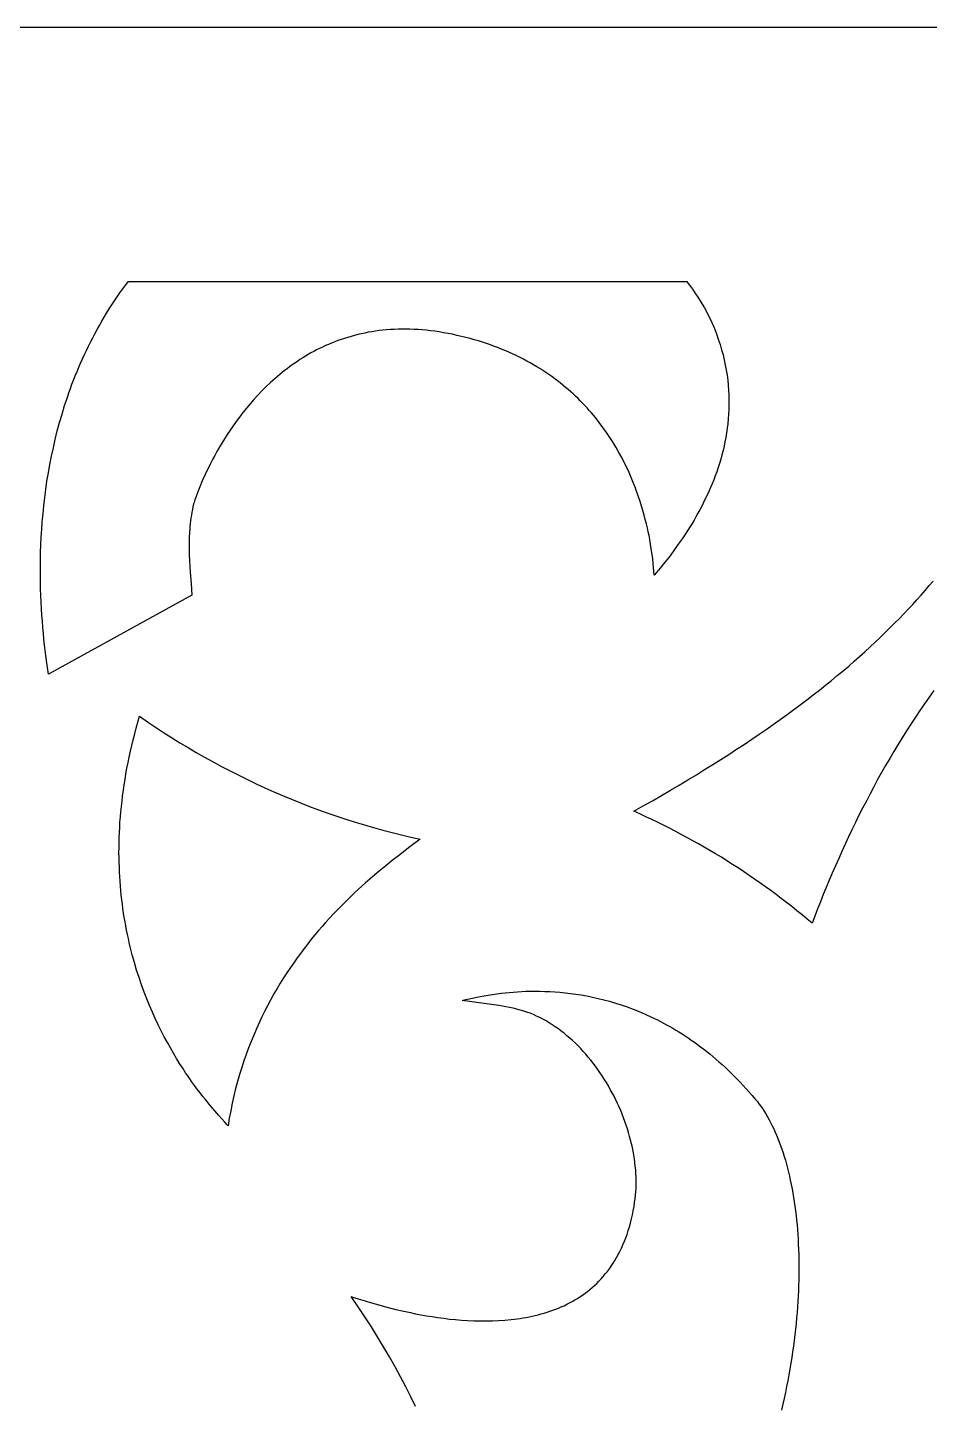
# Model space of a CAD drawing. Extents: x 1226 to 2426, y 1346 to 1566.
# Drawn here: x 1347.9 to 1419, y 1457.1 to 1565.5 of the extents above; entities that cross this region are included whole.
import ezdxf

# ---------------------------------------------------------------- set-up
doc = ezdxf.new("R2010")
doc.units = 0
doc.header["$MEASUREMENT"] = 0
doc.layers.add('LAYER_1', color=18, linetype='CONTINUOUS')

msp = doc.modelspace()

# ---------------------------------------------------------------- linework, layer by layer
at = {"layer": 'LAYER_1'}
for points in [[(1226.2, 1345.54), (2426.2, 1345.54), (2426.2, 1565.54), (1226.2, 1565.54)], [(1399.99, 1545.38), (1400.19, 1545.11), (1400.39, 1544.84), (1400.57, 1544.57), (1400.75, 1544.3), (1400.93, 1544.02), (1401.1, 1543.74), (1401.26, 1543.46), (1401.42, 1543.17), (1401.57, 1542.88), (1401.71, 1542.59), (1401.85, 1542.3), (1401.98, 1542), (1402.1, 1541.7), (1402.22, 1541.4), (1402.36, 1540.99), (1402.5, 1540.57), (1402.62, 1540.16), (1402.73, 1539.75), (1402.83, 1539.35), (1402.91, 1538.94), (1402.99, 1538.54), (1403.05, 1538.15), (1403.1, 1537.75), (1403.14, 1537.36), (1403.17, 1536.97), (1403.19, 1536.58), (1403.2, 1536.2), (1403.2, 1535.82), (1403.19, 1535.44), (1403.17, 1535.07), (1403.14, 1534.7), (1403.11, 1534.33), (1403.06, 1533.97), (1403.01, 1533.61), (1402.95, 1533.25), (1402.88, 1532.9), (1402.81, 1532.55), (1402.73, 1532.21), (1402.64, 1531.87), (1402.55, 1531.53), (1402.45, 1531.2), (1402.34, 1530.87), (1402.23, 1530.54), (1402.12, 1530.22), (1402, 1529.91), (1401.87, 1529.6), (1401.74, 1529.29), (1401.61, 1528.99), (1401.47, 1528.69), (1401.33, 1528.4), (1401.19, 1528.11), (1401.05, 1527.82), (1400.9, 1527.55), (1400.75, 1527.27), (1400.6, 1527), (1400.45, 1526.74), (1400.29, 1526.48), (1400.14, 1526.23), (1399.83, 1525.74), (1399.52, 1525.27), (1399.21, 1524.83), (1398.91, 1524.41), (1398.61, 1524.01), (1398.32, 1523.64), (1398.05, 1523.29), (1397.79, 1522.96), (1397.31, 1522.39), (1397.29, 1522.7), (1397.23, 1523.3), (1397.19, 1523.7), (1397.13, 1524.15), (1397.05, 1524.66), (1396.96, 1525.21), (1396.9, 1525.51), (1396.84, 1525.81), (1396.77, 1526.13), (1396.69, 1526.45), (1396.61, 1526.79), (1396.52, 1527.13), (1396.42, 1527.48), (1396.32, 1527.83), (1396.2, 1528.2), (1396.08, 1528.57), (1395.95, 1528.94), (1395.81, 1529.32), (1395.66, 1529.7), (1395.5, 1530.09), (1395.33, 1530.48), (1395.15, 1530.87), (1394.95, 1531.27), (1394.75, 1531.66), (1394.53, 1532.06), (1394.31, 1532.46), (1394.07, 1532.85), (1393.82, 1533.25), (1393.55, 1533.64), (1393.27, 1534.03), (1392.98, 1534.42), (1392.68, 1534.81), (1392.36, 1535.19), (1392.19, 1535.38), (1392.02, 1535.57), (1391.85, 1535.75), (1391.67, 1535.94), (1391.49, 1536.12), (1391.31, 1536.31), (1391.12, 1536.49), (1390.93, 1536.67), (1390.73, 1536.84), (1390.53, 1537.02), (1390.33, 1537.19), (1390.12, 1537.37), (1389.91, 1537.54), (1389.69, 1537.71), (1389.47, 1537.87), (1389.25, 1538.04), (1389.02, 1538.2), (1388.78, 1538.36), (1388.55, 1538.51), (1388.3, 1538.67), (1388.06, 1538.82), (1387.81, 1538.97), (1387.55, 1539.12), (1387.29, 1539.26), (1387.02, 1539.4), (1386.75, 1539.54), (1386.48, 1539.67), (1386.2, 1539.81), (1385.92, 1539.93), (1385.63, 1540.06), (1385.33, 1540.18), (1385.04, 1540.3), (1384.73, 1540.42), (1384.42, 1540.53), (1384.11, 1540.64), (1383.79, 1540.74), (1383.47, 1540.85), (1383.14, 1540.94), (1382.81, 1541.04), (1382.47, 1541.13), (1382.12, 1541.21), (1381.77, 1541.29), (1381.42, 1541.37), (1381.07, 1541.44), (1380.72, 1541.5), (1380.38, 1541.56), (1380.04, 1541.61), (1379.7, 1541.65), (1379.37, 1541.69), (1379.04, 1541.72), (1378.71, 1541.74), (1378.39, 1541.76), (1378.07, 1541.77), (1377.75, 1541.78), (1377.44, 1541.78), (1377.13, 1541.77), (1376.83, 1541.76), (1376.53, 1541.74), (1376.23, 1541.72), (1375.93, 1541.69), (1375.64, 1541.66), (1375.35, 1541.62), (1375.07, 1541.57), (1374.79, 1541.53), (1374.51, 1541.47), (1374.23, 1541.41), (1373.96, 1541.35), (1373.69, 1541.28), (1373.43, 1541.21), (1373.17, 1541.13), (1372.91, 1541.05), (1372.65, 1540.96), (1372.4, 1540.87), (1372.15, 1540.78), (1371.9, 1540.68), (1371.66, 1540.58), (1371.42, 1540.48), (1371.19, 1540.37), (1370.95, 1540.25), (1370.72, 1540.14), (1370.49, 1540.02), (1370.27, 1539.9), (1370.05, 1539.77), (1369.83, 1539.64), (1369.62, 1539.51), (1369.4, 1539.38), (1369.2, 1539.24), (1368.99, 1539.1), (1368.79, 1538.96), (1368.59, 1538.81), (1368.39, 1538.66), (1368.19, 1538.51), (1368, 1538.36), (1367.82, 1538.21), (1367.45, 1537.9), (1367.09, 1537.58), (1366.75, 1537.25), (1366.41, 1536.92), (1366.09, 1536.58), (1365.78, 1536.24), (1365.48, 1535.9), (1365.19, 1535.55), (1364.91, 1535.2), (1364.64, 1534.85), (1364.38, 1534.51), (1364.14, 1534.16), (1363.9, 1533.81), (1363.67, 1533.47), (1363.46, 1533.13), (1363.25, 1532.79), (1363.05, 1532.46), (1362.87, 1532.14), (1362.69, 1531.82), (1362.52, 1531.5), (1362.37, 1531.2), (1362.22, 1530.9), (1362.08, 1530.62), (1361.95, 1530.34), (1361.71, 1529.83), (1361.52, 1529.36), (1361.35, 1528.95), (1361.22, 1528.6), (1361.13, 1528.33), (1361.06, 1528.13), (1361.03, 1528.01), (1360.97, 1527.79), (1360.93, 1527.57), (1360.88, 1527.35), (1360.85, 1527.13), (1360.81, 1526.91), (1360.78, 1526.69), (1360.76, 1526.47), (1360.74, 1526.24), (1360.72, 1526.02), (1360.7, 1525.79), (1360.68, 1525.35), (1360.68, 1524.89), (1360.68, 1524.44), (1360.69, 1523.99), (1360.71, 1523.54), (1360.73, 1523.08), (1360.76, 1522.63), (1360.83, 1521.73), (1360.89, 1520.83), (1349.6, 1514.6), (1349.5, 1515.31), (1349.39, 1516.08), (1349.29, 1516.91), (1349.24, 1517.35), (1349.2, 1517.8), (1349.16, 1518.27), (1349.12, 1518.75), (1349.08, 1519.24), (1349.05, 1519.75), (1349.02, 1520.26), (1349, 1520.79), (1348.98, 1521.33), (1348.97, 1521.88), (1348.96, 1522.44), (1348.96, 1523.01), (1348.97, 1523.59), (1348.98, 1524.18), (1349, 1524.78), (1349.03, 1525.38), (1349.07, 1525.99), (1349.11, 1526.61), (1349.17, 1527.24), (1349.23, 1527.87), (1349.31, 1528.51), (1349.39, 1529.15), (1349.48, 1529.8), (1349.59, 1530.45), (1349.71, 1531.11), (1349.83, 1531.76), (1349.98, 1532.43), (1350.13, 1533.09), (1350.29, 1533.76), (1350.47, 1534.42), (1350.67, 1535.09), (1350.87, 1535.76), (1350.98, 1536.1), (1351.09, 1536.43), (1351.21, 1536.77), (1351.33, 1537.1), (1351.45, 1537.44), (1351.58, 1537.77), (1351.71, 1538.11), (1351.85, 1538.44), (1351.99, 1538.77), (1352.13, 1539.11), (1352.28, 1539.44), (1352.43, 1539.77), (1352.59, 1540.1), (1352.75, 1540.43), (1352.91, 1540.76), (1353.08, 1541.09), (1353.25, 1541.42), (1353.43, 1541.75), (1353.61, 1542.07), (1353.8, 1542.4), (1353.99, 1542.72), (1354.18, 1543.04), (1354.38, 1543.37), (1354.59, 1543.69), (1354.8, 1544.01), (1355.01, 1544.32), (1355.23, 1544.64), (1355.46, 1544.96), (1355.69, 1545.27), (1355.89, 1545.54), (1399.87, 1545.54)], [(1357.4, 1510.85), (1358.02, 1510.43), (1358.66, 1510.01), (1359.29, 1509.6), (1359.94, 1509.2), (1360.59, 1508.81), (1361.24, 1508.43), (1361.9, 1508.05), (1362.57, 1507.68), (1363.23, 1507.32), (1363.91, 1506.97), (1364.59, 1506.63), (1365.27, 1506.29), (1365.96, 1505.96), (1366.65, 1505.64), (1367.35, 1505.33), (1368.04, 1505.03), (1368.75, 1504.74), (1369.45, 1504.46), (1370.16, 1504.18), (1370.87, 1503.91), (1371.59, 1503.66), (1372.31, 1503.41), (1373.03, 1503.17), (1373.75, 1502.94), (1374.48, 1502.72), (1375.2, 1502.51), (1375.93, 1502.31), (1376.66, 1502.12), (1377.4, 1501.93), (1378.13, 1501.76), (1378.87, 1501.6), (1378.07, 1500.99), (1377.16, 1500.3), (1376.68, 1499.92), (1376.18, 1499.51), (1375.65, 1499.09), (1375.12, 1498.63), (1374.57, 1498.15), (1374.02, 1497.65), (1373.73, 1497.39), (1373.45, 1497.12), (1373.17, 1496.85), (1372.88, 1496.56), (1372.59, 1496.28), (1372.31, 1495.98), (1372.02, 1495.68), (1371.73, 1495.37), (1371.44, 1495.05), (1371.16, 1494.73), (1370.87, 1494.4), (1370.59, 1494.06), (1370.3, 1493.71), (1370.02, 1493.36), (1369.74, 1493), (1369.47, 1492.63), (1369.19, 1492.26), (1368.92, 1491.87), (1368.65, 1491.48), (1368.38, 1491.08), (1368.12, 1490.68), (1367.86, 1490.26), (1367.61, 1489.84), (1367.36, 1489.41), (1367.12, 1488.97), (1366.88, 1488.53), (1366.64, 1488.07), (1366.41, 1487.61), (1366.19, 1487.14), (1365.97, 1486.66), (1365.76, 1486.17), (1365.56, 1485.67), (1365.36, 1485.17), (1365.17, 1484.65), (1364.99, 1484.13), (1364.82, 1483.6), (1364.65, 1483.05), (1364.49, 1482.5), (1364.34, 1481.95), (1364.2, 1481.38), (1364.07, 1480.8), (1363.95, 1480.21), (1363.84, 1479.62), (1363.74, 1479.01), (1363.65, 1479.13), (1363.49, 1479.3), (1363.01, 1479.83), (1362.7, 1480.19), (1362.35, 1480.6), (1361.96, 1481.08), (1361.75, 1481.34), (1361.54, 1481.61), (1361.32, 1481.9), (1361.1, 1482.2), (1360.87, 1482.52), (1360.64, 1482.86), (1360.4, 1483.2), (1360.17, 1483.56), (1359.93, 1483.94), (1359.68, 1484.33), (1359.44, 1484.74), (1359.2, 1485.15), (1358.96, 1485.59), (1358.72, 1486.04), (1358.48, 1486.5), (1358.24, 1486.97), (1358.01, 1487.46), (1357.79, 1487.97), (1357.56, 1488.49), (1357.35, 1489.02), (1357.13, 1489.56), (1356.93, 1490.12), (1356.73, 1490.7), (1356.54, 1491.28), (1356.37, 1491.89), (1356.2, 1492.5), (1356.04, 1493.13), (1355.96, 1493.45), (1355.89, 1493.77), (1355.82, 1494.1), (1355.75, 1494.43), (1355.69, 1494.76), (1355.63, 1495.1), (1355.57, 1495.44), (1355.51, 1495.78), (1355.46, 1496.13), (1355.42, 1496.48), (1355.37, 1496.83), (1355.33, 1497.19), (1355.3, 1497.55), (1355.26, 1497.91), (1355.24, 1498.28), (1355.21, 1498.65), (1355.19, 1499.02), (1355.18, 1499.4), (1355.16, 1499.78), (1355.16, 1500.16), (1355.15, 1500.55), (1355.16, 1500.94), (1355.16, 1501.33), (1355.17, 1501.73), (1355.19, 1502.13), (1355.21, 1502.53), (1355.23, 1502.94), (1355.26, 1503.35), (1355.3, 1503.76), (1355.34, 1504.18), (1355.39, 1504.6), (1355.44, 1505.02), (1355.5, 1505.45), (1355.56, 1505.88), (1355.63, 1506.31), (1355.7, 1506.75), (1355.78, 1507.19), (1355.87, 1507.63), (1355.96, 1508.07), (1356.06, 1508.52), (1356.16, 1508.97), (1356.27, 1509.43), (1356.39, 1509.89), (1356.51, 1510.35), (1356.64, 1510.81), (1356.78, 1511.28)]]:
    msp.add_lwpolyline(points, close=True, dxfattribs=at)
for points in [[(1419.33, 1513.3), (1418.96, 1512.78), (1418.6, 1512.26), (1418.24, 1511.73), (1417.88, 1511.2), (1417.53, 1510.67), (1417.19, 1510.13), (1416.85, 1509.59), (1416.51, 1509.04), (1416.18, 1508.5), (1415.86, 1507.95), (1415.54, 1507.4), (1415.22, 1506.84), (1414.91, 1506.29), (1414.61, 1505.73), (1414.31, 1505.17), (1414.02, 1504.6), (1413.73, 1504.04), (1413.44, 1503.48), (1413.16, 1502.91), (1412.89, 1502.34), (1412.62, 1501.78), (1412.35, 1501.21), (1412.09, 1500.64), (1411.84, 1500.07), (1411.59, 1499.5), (1411.34, 1498.93), (1411.1, 1498.37), (1410.86, 1497.8), (1410.63, 1497.23), (1410.41, 1496.66), (1410.18, 1496.1), (1409.97, 1495.53), (1409.75, 1494.97), (1409.36, 1495.3), (1408.96, 1495.64), (1408.55, 1495.96), (1408.15, 1496.29), (1407.74, 1496.61), (1407.32, 1496.93), (1406.91, 1497.24), (1406.49, 1497.55), (1406.07, 1497.85), (1405.64, 1498.16), (1405.21, 1498.46), (1404.78, 1498.75), (1404.35, 1499.04), (1403.92, 1499.33), (1403.48, 1499.61), (1403.04, 1499.89), (1402.6, 1500.17), (1402.15, 1500.44), (1401.7, 1500.71), (1401.25, 1500.97), (1400.8, 1501.23), (1400.35, 1501.48), (1399.89, 1501.74), (1399.43, 1501.98), (1398.97, 1502.23), (1398.51, 1502.46), (1398.05, 1502.7), (1397.58, 1502.93), (1397.11, 1503.15), (1396.64, 1503.37), (1396.17, 1503.59), (1395.7, 1503.8), (1396.44, 1504.22), (1397.17, 1504.63), (1397.88, 1505.04), (1398.59, 1505.45), (1399.28, 1505.86), (1399.96, 1506.27), (1400.63, 1506.67), (1401.28, 1507.08), (1401.93, 1507.48), (1402.56, 1507.88), (1403.18, 1508.28), (1403.8, 1508.68), (1404.4, 1509.07), (1404.99, 1509.47), (1405.57, 1509.86), (1406.13, 1510.25), (1406.69, 1510.64), (1407.24, 1511.03), (1407.78, 1511.42), (1408.31, 1511.81), (1408.82, 1512.19), (1409.33, 1512.58), (1409.83, 1512.96), (1410.32, 1513.35), (1410.8, 1513.73), (1411.27, 1514.11), (1411.73, 1514.49), (1412.19, 1514.87), (1412.63, 1515.24), (1413.06, 1515.62), (1413.49, 1516), (1413.91, 1516.37), (1414.32, 1516.75), (1414.72, 1517.12), (1415.12, 1517.49), (1415.5, 1517.87), (1415.88, 1518.24), (1416.25, 1518.61), (1416.62, 1518.98), (1416.97, 1519.35), (1417.32, 1519.72), (1417.67, 1520.09), (1418, 1520.46), (1418.33, 1520.83), (1418.65, 1521.2), (1418.97, 1521.57), (1419.28, 1521.93)], [(1378.52, 1456.91), (1378.13, 1457.68), (1377.74, 1458.46), (1377.32, 1459.24), (1376.9, 1460.03), (1376.45, 1460.81), (1375.99, 1461.6), (1375.52, 1462.39), (1375.03, 1463.18), (1374.52, 1463.97), (1373.99, 1464.77), (1373.45, 1465.56), (1373.58, 1465.53), (1373.8, 1465.45), (1374.54, 1465.22), (1375.03, 1465.07), (1375.61, 1464.91), (1376.25, 1464.74), (1376.95, 1464.56), (1377.32, 1464.47), (1377.71, 1464.38), (1378.11, 1464.3), (1378.52, 1464.21), (1378.94, 1464.13), (1379.38, 1464.06), (1379.82, 1463.99), (1380.27, 1463.92), (1380.73, 1463.86), (1381.19, 1463.8), (1381.66, 1463.76), (1382.14, 1463.72), (1382.61, 1463.68), (1383.1, 1463.66), (1383.58, 1463.65), (1384.07, 1463.65), (1384.56, 1463.65), (1385.05, 1463.67), (1385.54, 1463.71), (1386.03, 1463.75), (1386.27, 1463.78), (1386.51, 1463.81), (1386.75, 1463.84), (1386.99, 1463.88), (1387.23, 1463.93), (1387.47, 1463.97), (1387.71, 1464.02), (1387.94, 1464.08), (1388.18, 1464.13), (1388.41, 1464.2), (1388.64, 1464.26), (1388.87, 1464.33), (1389.1, 1464.41), (1389.33, 1464.49), (1389.55, 1464.57), (1389.77, 1464.66), (1389.99, 1464.76), (1390.21, 1464.85), (1390.43, 1464.96), (1390.64, 1465.07), (1390.85, 1465.18), (1391.06, 1465.3), (1391.26, 1465.42), (1391.46, 1465.55), (1391.66, 1465.69), (1391.86, 1465.83), (1392.05, 1465.97), (1392.24, 1466.12), (1392.43, 1466.28), (1392.61, 1466.44), (1392.79, 1466.61), (1392.96, 1466.79), (1393.13, 1466.97), (1393.3, 1467.16), (1393.46, 1467.35), (1393.62, 1467.55), (1393.78, 1467.76), (1393.93, 1467.97), (1394.07, 1468.19), (1394.21, 1468.41), (1394.35, 1468.65), (1394.48, 1468.89), (1394.61, 1469.13), (1394.73, 1469.39), (1394.85, 1469.65), (1394.96, 1469.92), (1395.07, 1470.19), (1395.17, 1470.47), (1395.26, 1470.76), (1395.36, 1471.06), (1395.44, 1471.36), (1395.52, 1471.68), (1395.59, 1472), (1395.66, 1472.33), (1395.72, 1472.66), (1395.77, 1473.01), (1395.81, 1473.28), (1395.84, 1473.56), (1395.86, 1473.84), (1395.88, 1474.12), (1395.89, 1474.4), (1395.89, 1474.69), (1395.88, 1474.97), (1395.87, 1475.26), (1395.85, 1475.55), (1395.82, 1475.84), (1395.79, 1476.13), (1395.75, 1476.43), (1395.7, 1476.72), (1395.65, 1477.02), (1395.59, 1477.31), (1395.52, 1477.6), (1395.45, 1477.9), (1395.37, 1478.19), (1395.29, 1478.48), (1395.2, 1478.78), (1395.1, 1479.07), (1395, 1479.36), (1394.9, 1479.65), (1394.79, 1479.93), (1394.67, 1480.22), (1394.55, 1480.51), (1394.42, 1480.79), (1394.28, 1481.07), (1394.15, 1481.35), (1394, 1481.62), (1393.85, 1481.89), (1393.7, 1482.16), (1393.54, 1482.43), (1393.38, 1482.69), (1393.21, 1482.95), (1393.04, 1483.21), (1392.87, 1483.46), (1392.69, 1483.71), (1392.5, 1483.95), (1392.31, 1484.19), (1392.12, 1484.43), (1391.92, 1484.66), (1391.72, 1484.88), (1391.52, 1485.1), (1391.31, 1485.32), (1391.1, 1485.53), (1390.88, 1485.73), (1390.66, 1485.93), (1390.44, 1486.12), (1390.22, 1486.31), (1389.99, 1486.48), (1389.76, 1486.66), (1389.52, 1486.82), (1389.28, 1486.98), (1389.04, 1487.13), (1388.8, 1487.28), (1388.55, 1487.41), (1388.31, 1487.54), (1388.05, 1487.66), (1387.8, 1487.78), (1387.55, 1487.88), (1387.29, 1487.98), (1387.03, 1488.06), (1386.76, 1488.14), (1386.48, 1488.22), (1386.2, 1488.29), (1385.92, 1488.35), (1385.63, 1488.4), (1385.35, 1488.45), (1385.06, 1488.5), (1384.49, 1488.58), (1383.91, 1488.66), (1383.33, 1488.73), (1382.76, 1488.81), (1382.18, 1488.9), (1382.29, 1488.92), (1382.47, 1488.96), (1383, 1489.08), (1383.35, 1489.16), (1383.76, 1489.24), (1384.22, 1489.32), (1384.73, 1489.4), (1385.28, 1489.47), (1385.58, 1489.5), (1385.89, 1489.53), (1386.2, 1489.56), (1386.53, 1489.58), (1386.87, 1489.6), (1387.21, 1489.62), (1387.57, 1489.62), (1387.93, 1489.63), (1388.31, 1489.62), (1388.69, 1489.61), (1389.08, 1489.6), (1389.47, 1489.57), (1389.88, 1489.54), (1390.29, 1489.5), (1390.71, 1489.45), (1391.13, 1489.39), (1391.56, 1489.33), (1392, 1489.25), (1392.44, 1489.16), (1392.89, 1489.06), (1393.34, 1488.95), (1393.8, 1488.83), (1394.26, 1488.69), (1394.72, 1488.54), (1395.19, 1488.38), (1395.66, 1488.21), (1396.13, 1488.02), (1396.61, 1487.81), (1397.09, 1487.59), (1397.57, 1487.36), (1398.05, 1487.11), (1398.29, 1486.98), (1398.54, 1486.84), (1398.78, 1486.7), (1399.02, 1486.56), (1399.26, 1486.41), (1399.51, 1486.26), (1399.75, 1486.1), (1399.99, 1485.94), (1400.23, 1485.77), (1400.48, 1485.6), (1400.72, 1485.43), (1400.96, 1485.25), (1401.21, 1485.06), (1401.45, 1484.87), (1401.69, 1484.68), (1401.93, 1484.48), (1402.17, 1484.27), (1402.41, 1484.06), (1402.66, 1483.85), (1402.9, 1483.63), (1403.14, 1483.4), (1403.38, 1483.17), (1403.61, 1482.93), (1403.85, 1482.69), (1404.09, 1482.45), (1404.33, 1482.19), (1404.56, 1481.94), (1404.8, 1481.67), (1405.03, 1481.4), (1405.27, 1481.13), (1405.41, 1480.95), (1405.56, 1480.76), (1405.7, 1480.57), (1405.84, 1480.37), (1405.97, 1480.16), (1406.11, 1479.95), (1406.23, 1479.73), (1406.36, 1479.5), (1406.48, 1479.27), (1406.61, 1479.03), (1406.72, 1478.78), (1406.84, 1478.53), (1406.95, 1478.27), (1407.06, 1478.01), (1407.16, 1477.74), (1407.26, 1477.46), (1407.36, 1477.18), (1407.46, 1476.89), (1407.55, 1476.6), (1407.64, 1476.3), (1407.73, 1476), (1407.81, 1475.69), (1407.89, 1475.37), (1407.96, 1475.05), (1408.03, 1474.73), (1408.1, 1474.4), (1408.17, 1474.06), (1408.23, 1473.72), (1408.29, 1473.38), (1408.34, 1473.03), (1408.39, 1472.68), (1408.44, 1472.32), (1408.48, 1471.95), (1408.52, 1471.59), (1408.56, 1471.21), (1408.59, 1470.84), (1408.62, 1470.46), (1408.64, 1470.08), (1408.66, 1469.69), (1408.68, 1469.3), (1408.69, 1468.9), (1408.7, 1468.5), (1408.7, 1468.1), (1408.71, 1467.69), (1408.7, 1467.28), (1408.69, 1466.87), (1408.68, 1466.45), (1408.67, 1466.03), (1408.65, 1465.61), (1408.62, 1465.18), (1408.6, 1464.75), (1408.56, 1464.32), (1408.53, 1463.89), (1408.48, 1463.45), (1408.44, 1463.01), (1408.39, 1462.57), (1408.34, 1462.12), (1408.28, 1461.67), (1408.21, 1461.22), (1408.15, 1460.77), (1408.07, 1460.32), (1408, 1459.86), (1407.92, 1459.4), (1407.83, 1458.94), (1407.74, 1458.48), (1407.64, 1458.02), (1407.54, 1457.55), (1407.44, 1457.09), (1407.33, 1456.62)]]:
    msp.add_lwpolyline(points, dxfattribs=at)

doc.saveas('drawing.dxf')
